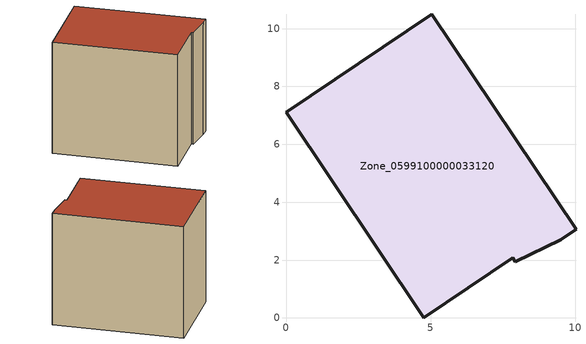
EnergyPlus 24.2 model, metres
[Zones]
Zone_0599100000033120
 floor ground (C_G): 0,7.1 5.03,10.5 10.02,3.06 9.5,2.7 7.92,1.94 7.84,2.08 4.76,0 z0
 wall outside (C_F): 5.03,10.5 0,7.1 4.76,0 7.84,2.08 7.92,1.94 9.5,2.7 10.02,3.06 5.03,10.5 z0:8.06
 roof outside (C_R): 7.92,1.94 9.5,2.7 10.02,3.06 5.03,10.5 0,7.1 4.76,0 7.84,2.08 z8.06
[BUILDING]
Pand.0599100000033120: North Axis=0; Terrain=City; Loads Convergence Tolerance Value=0.04; Temperature Convergence Tolerance Value=0.4; Solar Distribution=FullExterior; Maximum Number of Warmup Days=25; Minimum Number of Warmup Days=1
[Site:Location]
Rotterdam.The.Hague.AP_ZH_NLD Design_Conditions: Latitude=51.96; Longitude=4.45; Time Zone=1; Elevation=-4.5
[SITE:GROUNDTEMPERATURE:BUILDINGSURFACE]
18, 18, 18, 18, 18, 18, 18, 18, 18, 18, 18, 18
[MATERIAL] Thermal Absorptance=0.9; Solar Absorptance=0.7; Visible Absorptance=0.7
Name | Roughness | Thickness | Conductivity | Density | Specific Heat
G.TI.1965-1974 | MediumSmooth | 0.15 | 0.882353 | 540 | 1210
F.TI.1965-1974 | Rough | 0.3 | 0.697674 | 1920 | 840
R.TI.1965-1974 | MediumRough | 0.2 | 0.232558 | 1500 | 1000
[CONSTRUCTION]
C_G: G.TI.1965-1974
C_F: F.TI.1965-1974
C_R: R.TI.1965-1974
[ZONE]
Zone_0599100000033120: Type=1; Multiplier=1; Ceiling Height=Autocalculate; Volume=Autocalculate; Floor Area=autocalculate; Part of Total Floor Area=Yes
[ZONEINFILTRATION:DESIGNFLOWRATE]
Infil_Zone_0599100000033120: Zone or ZoneList or Space or SpaceList=Zone_0599100000033120; Schedule=AlwaysOn; Design Flow Rate Calculation Method=Flow/Area; Flow Rate per Floor Area=0.003; Constant Term Coefficient=1; Temperature Term Coefficient=0; Velocity Term Coefficient=0; Velocity Squared Term Coefficient=0
[HVACTEMPLATE:ZONE:IDEALLOADSAIRSYSTEM]
Zone_0599100000033120: Maximum Heating Supply Air Temperature=50; Minimum Cooling Supply Air Temperature=13; Maximum Heating Supply Air Humidity Ratio=0.0156; Minimum Cooling Supply Air Humidity Ratio=0.0077; Heating Limit=NoLimit; Cooling Limit=NoLimit; Dehumidification Control Type=ConstantSensibleHeatRatio; Cooling Sensible Heat Ratio=0.7; Dehumidification Setpoint=60; Humidification Control Type=None; Humidification Setpoint=30; Outdoor Air Method=None; Outdoor Air Flow Rate per Person=0.00944; Outdoor Air Flow Rate per Zone Floor Area=0; Outdoor Air Flow Rate per Zone=0; Demand Controlled Ventilation Type=None; Outdoor Air Economizer Type=NoEconomizer; Heat Recovery Type=None; Sensible Heat Recovery Effectiveness=0.7; Latent Heat Recovery Effectiveness=0.65
[ZONECONTROL:THERMOSTAT]
ThermostatControl_Zone_0599100000033120: Zone or ZoneList=Zone_0599100000033120; Control Type Schedule=DualSetpointControlType; Control 1=Thermostat_Zone_0599100000033120; Temperature Difference Between Cutout And Setpoint=0
[THERMOSTATSETPOINT:DUALSETPOINT]
Thermostat_Zone_0599100000033120: Heating Setpoint Temperature Schedule=HeatingSetpoint_Zone_0599100000033120; Cooling Setpoint Temperature Schedule=CoolingSetpoint_Zone_0599100000033120
[SCHEDULE:COMPACT]
HeatingSetpoint_Zone_0599100000033120: Through: 12/31, For: AllDays, Until: 24:00, 21
CoolingSetpoint_Zone_0599100000033120: Through: 12/31, For: AllDays, Until: 24:00, 24
DualSetpointControlType: Through: 12/31, For: AllDays, Until: 24:00, 4
AlwaysOn: Through: 12/31, For: AllDays, Until: 24:00, 1
